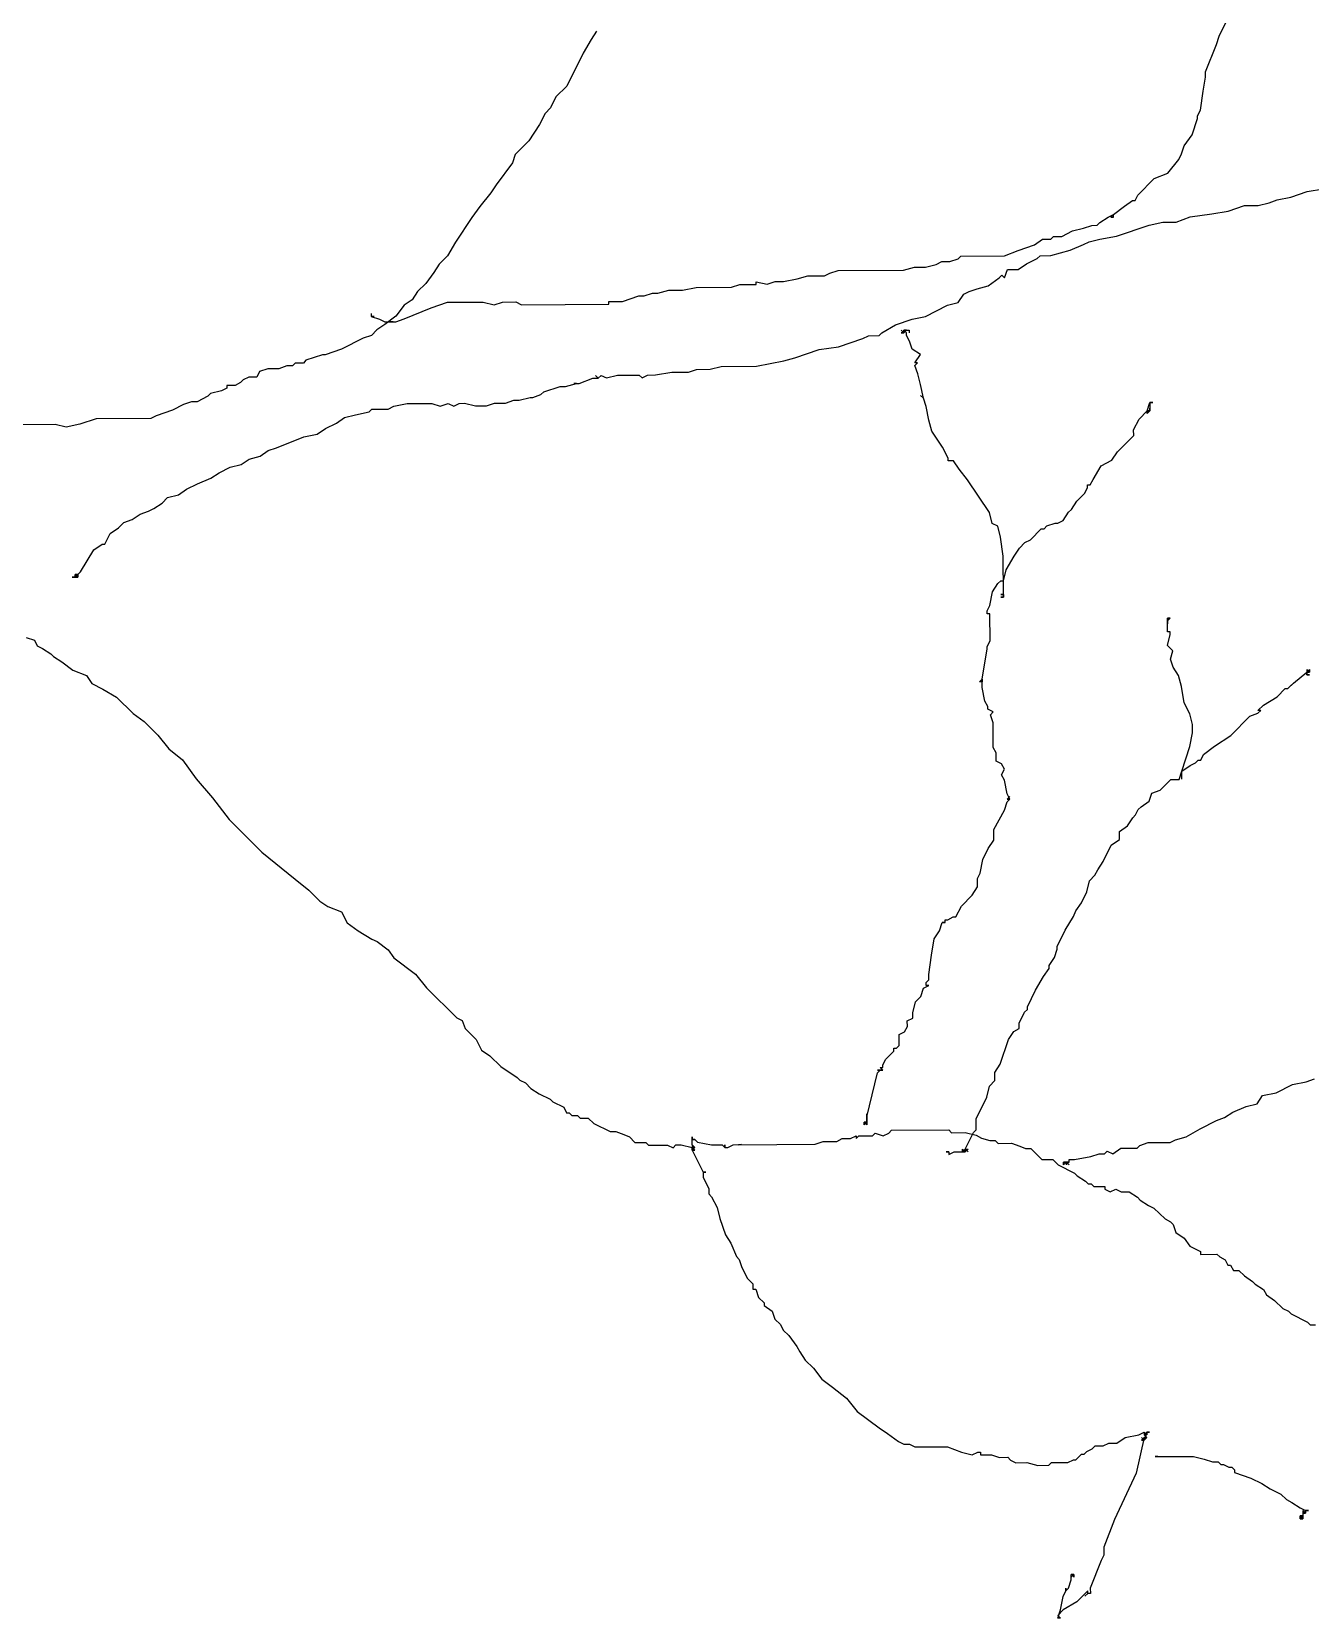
# Model space of a CAD drawing. Header units: millimetres. Extents: x -10794 to 121495, y 177957 to 264658.
# Drawn here: x 75778 to 76851, y 249237 to 250568 of the extents above; entities that cross this region are included whole.
import ezdxf

# ---------------------------------------------------------------- set-up
doc = ezdxf.new("R2010")
doc.units = ezdxf.units.MM

# ---------------------------------------------------------------- blocks, each defined once
blk = doc.blocks.new('A$C2D7C54A7')
for points in [[(3617.5, 3691.1), (3613, 3684.2), (3606.2, 3672.8), (3592.6, 3645.2), (3583.4, 3636), (3578.9, 3626.8), (3574.3, 3622.2), (3569.8, 3613), (3560.7, 3599.2), (3549.3, 3587.7), (3547.1, 3580.8), (3533.4, 3562.4), (3528.9, 3555.5), (3519.7, 3544), (3512.9, 3534.8), (3499.3, 3514.1), (3492.5, 3502.6), (3485.6, 3495.7), (3481.1, 3488.8), (3474.2, 3479.6), (3467.4, 3472.7), (3462.9, 3465.8), (3456, 3461.2), (3449.2, 3452), (3440, 3445.1), (3433.2, 3440.5), (3428.6, 3435.9), (3421.8, 3433.5), (3403.5, 3424.3), (3389.8, 3419.6), (3387.5, 3419.6), (3373.7, 3415), (3371.5, 3412.7), (3364.6, 3412.6), (3362.3, 3410.3), (3357.7, 3410.3), (3350.9, 3408), (3341.7, 3407.9), (3334.8, 3405.6), (3332.6, 3401), (3325.7, 3401), (3321.1, 3398.7), (3318.8, 3396.3), (3314.3, 3394), (3307.4, 3394), (3307.4, 3391.7), (3302.8, 3389.4), (3293.7, 3387.1), (3291.4, 3384.8), (3282.3, 3380.1), (3277.7, 3380.1), (3270.8, 3377.8), (3261.7, 3373.2), (3247.9, 3368.5), (3243.4, 3366.2), (3197.5, 3366), (3183.8, 3361.3), (3172.4, 3359), (3163.2, 3361.2), (3131.1, 3361)], [(3428.5, 3454.2), (3428.5, 3451.9), (3430.8, 3451.9), (3428.5, 3451.9), (3435.4, 3449.6), (3440, 3447.4), (3446.9, 3447.4), (3444.6, 3447.4), (3449.2, 3447.4), (3456.1, 3449.7), (3478.9, 3459), (3492.6, 3463.7), (3522.4, 3463.8), (3531.6, 3461.6), (3538.5, 3463.9), (3549.9, 3464), (3554.5, 3461.7), (3627.9, 3462.1), (3627.8, 3464.3), (3639.3, 3464.4), (3653, 3469.1), (3657.6, 3469.1), (3664.5, 3471.4), (3669.1, 3471.4), (3678.2, 3473.8), (3689.7, 3473.8), (3701.1, 3476.2), (3730.9, 3476.3), (3737.8, 3478.6), (3751.5, 3478.7), (3751.5, 3481), (3760.7, 3478.8), (3767.5, 3481.1), (3774.4, 3481.1), (3785.9, 3483.5), (3795, 3485.8), (3808.8, 3485.9), (3813.3, 3488.2), (3820.2, 3490.5), (3875.2, 3490.8), (3884.3, 3493.1), (3893.5, 3493.2), (3902.7, 3495.5), (3907.2, 3497.8), (3914.1, 3497.9), (3921, 3500.2), (3923.2, 3502.5), (3959.9, 3502.7), (3971.3, 3507.3), (3985.1, 3512), (3991.9, 3516.6), (3998.8, 3516.6), (4001.1, 3518.9), (4007.9, 3518.9), (4017.1, 3523.6), (4026.2, 3525.9), (4033.1, 3528.2), (4037.7, 3528.3), (4040, 3530.6), (4046.8, 3535.2), (4051.4, 3537.5), (4049.1, 3535.2), (4051.4, 3535.2), (4051.4, 3537.5), (4060.5, 3544.4), (4067.4, 3549), (4069.7, 3549), (4071.9, 3553.6), (4085.6, 3567.5), (4097, 3572.1), (4106.2, 3583.6), (4108.4, 3588.2), (4110.7, 3595.1), (4117.5, 3604.3), (4122, 3618), (4122, 3620.3), (4124.3, 3624.9), (4126.5, 3641), (4128.7, 3652.5), (4128.7, 3657), (4137.7, 3680), (4140, 3686.9), (4151.3, 3709.8)], [(3179.9, 3233), (3177.6, 3233), (3182.2, 3233), (3179.9, 3233), (3179.9, 3235.3), (3179.9, 3233), (3182.2, 3235.3), (3182.2, 3233), (3179.9, 3235.3), (3182.2, 3233), (3179.9, 3233), (3182.2, 3235.3), (3179.9, 3233), (3179.9, 3235.3), (3182.2, 3235.3), (3179.9, 3235.3), (3182.2, 3235.3), (3179.9, 3235.3), (3182.2, 3235.3), (3179.9, 3235.3), (3182.2, 3235.3), (3179.9, 3235.3), (3182.2, 3235.3), (3179.9, 3235.3), (3182.2, 3235.3), (3184.4, 3237.6), (3195.8, 3256), (3202.7, 3260.6), (3204.9, 3260.6), (3209.5, 3269.8), (3216.3, 3274.4), (3220.9, 3279), (3227.8, 3281.3), (3234.6, 3285.9), (3241.5, 3288.3), (3246, 3290.6), (3252.9, 3295.2), (3257.5, 3299.8), (3266.6, 3302.1), (3273.5, 3306.8), (3282.6, 3311.4), (3294, 3316), (3300.9, 3320.6), (3310, 3325.3), (3319.2, 3327.6), (3326, 3332.2), (3335.2, 3334.6), (3342, 3339.2), (3348.9, 3341.5), (3371.8, 3350.8), (3383.2, 3353.1), (3390.1, 3357.8), (3399.2, 3362.4), (3406.1, 3367), (3415.2, 3369.3), (3426.7, 3371.7), (3428.9, 3374), (3442.7, 3374.1), (3447.3, 3376.4), (3458.7, 3378.7), (3479.3, 3378.8), (3486.2, 3376.6), (3493.1, 3378.9), (3497.7, 3376.6), (3502.2, 3378.9), (3506.8, 3379), (3516, 3376.7), (3525.2, 3376.8), (3532, 3379.1), (3541.2, 3379.1), (3548.1, 3381.5), (3552.6, 3381.5), (3561.8, 3383.8), (3564.1, 3383.8), (3570.9, 3386.2), (3573.2, 3388.5), (3587, 3393.1), (3591.5, 3393.1), (3600.7, 3395.5), (3598.4, 3395.5), (3603, 3395.5), (3614.4, 3400.1), (3619, 3400.1), (3616.7, 3402.4), (3619, 3400.1), (3621.3, 3402.4), (3625.9, 3400.2), (3635, 3402.5), (3653.4, 3402.6), (3655.7, 3400.3), (3660.2, 3402.6), (3667.1, 3402.7), (3680.8, 3405), (3694.6, 3405.1), (3701.5, 3407.4), (3712.9, 3407.5), (3722.1, 3409.8), (3751.8, 3410), (3774.7, 3414.7), (3783.9, 3417), (3804.5, 3424), (3820.5, 3426.4), (3841.1, 3433.3), (3845.7, 3435.6), (3854.8, 3435.7), (3857.1, 3438), (3868.5, 3444.9), (3882.3, 3449.6), (3893.7, 3451.9), (3912, 3461.2), (3921.1, 3463.5), (3925.7, 3470.4), (3930.3, 3472.7), (3937.1, 3475.1), (3946.3, 3477.4), (3955.4, 3484.3), (3957.7, 3486.6), (3960, 3484.3), (3962.3, 3491.2), (3971.4, 3491.3), (3978.3, 3495.9), (3987.4, 3500.5), (3989.7, 3502.8), (3998.9, 3502.9), (4014.9, 3507.5), (4026.3, 3512.2), (4030.9, 3514.5), (4040, 3516.8), (4053.8, 3519.2), (4081.2, 3528.5), (4092.7, 3530.8), (4104.1, 3530.9), (4115.6, 3535.5), (4133.9, 3537.9), (4147.6, 3540.3), (4161.3, 3544.9), (4172.8, 3545), (4181.9, 3547.3), (4188.8, 3549.6), (4200.3, 3552), (4214, 3556.6), (4227.7, 3559)], [(3959, 3216.2), (3956.8, 3216.2), (3959, 3216.2), (3959, 3218.5), (3959, 3216.2), (3959, 3218.5), (3959, 3216.2), (3959, 3218.5), (3959, 3216.2), (3959, 3218.5), (3959, 3216.2), (3959, 3218.5), (3959, 3216.2), (3959, 3218.5), (3956.7, 3218.5), (3959, 3218.5), (3958.9, 3250.6), (3956.5, 3266.6), (3954.2, 3275.8), (3949.6, 3278.1), (3947.2, 3287.2), (3928.8, 3314.6), (3921.8, 3323.7), (3917.2, 3330.6), (3912.6, 3330.6), (3912.6, 3332.9), (3908, 3342), (3898.8, 3355.7), (3896.4, 3364.9), (3894.1, 3376.3), (3891.8, 3383.2), (3889.5, 3385.5), (3891.8, 3383.2), (3889.4, 3394.6), (3887.1, 3403.8), (3884.7, 3410.6), (3887, 3412.9), (3884.7, 3412.9), (3889.3, 3419.8), (3882.4, 3424.4), (3880.1, 3431.2), (3877.7, 3435.8), (3877.7, 3438.1), (3875.4, 3440.4), (3877.7, 3440.4), (3875.4, 3440.4), (3877.7, 3440.4), (3875.4, 3440.4), (3877.7, 3438.1), (3875.4, 3440.4), (3875.4, 3438.1), (3875.4, 3440.4), (3877.7, 3440.4), (3875.4, 3438.1), (3875.4, 3440.4), (3875.4, 3438.1), (3873.1, 3440.4), (3875.4, 3438.1), (3875.4, 3440.4), (3875.4, 3438.1), (3875.4, 3440.4), (3875.4, 3438.1), (3873.2, 3438.1)], [(3873.2, 3438.1), (3875.4, 3438.1), (3875.4, 3440.4), (3880, 3440.4), (3880, 3438.1)], [(3842.1, 2773.4), (3842.1, 2775.7), (3842.1, 2773.4), (3842.1, 2775.7), (3842.1, 2773.4), (3842.1, 2775.7), (3842.1, 2773.4), (3842.1, 2775.7), (3844.4, 2775.7), (3842.1, 2775.7), (3844.4, 2775.7), (3842.1, 2773.4), (3842.1, 2775.7), (3842.1, 2773.4), (3842.1, 2775.7), (3842.1, 2773.4), (3842.1, 2775.7), (3844.4, 2773.4), (3842.1, 2775.7), (3844.4, 2775.7), (3842.1, 2775.7), (3844.4, 2773.4), (3844.4, 2775.7), (3844.4, 2773.4), (3844.4, 2778), (3844.4, 2775.7), (3844.4, 2780.3), (3844.4, 2778), (3844.3, 2782.6), (3844.4, 2780.3), (3853.3, 2817), (3855.6, 2819.3), (3853.3, 2819.3), (3857.9, 2819.3), (3855.6, 2819.3), (3857.9, 2819.3), (3855.6, 2821.6), (3857.9, 2821.6), (3857.9, 2823.9), (3860.2, 2828.5), (3867, 2835.4), (3867, 2837.7), (3869.3, 2837.7), (3871.6, 2840), (3871.5, 2849.2), (3876.1, 2851.5), (3878.4, 2856.1), (3878.3, 2860.7), (3882.9, 2863), (3882.9, 2867.6), (3885.1, 2876.7), (3889.7, 2881.3), (3891.9, 2888.2), (3896.5, 2890.5), (3894.2, 2890.5), (3894.2, 2892.8), (3896.5, 2895.1), (3896.5, 2899.7), (3898.7, 2915.8), (3900.9, 2929.5), (3905.4, 2936.4), (3907.7, 2943.3), (3910, 2943.3), (3907.7, 2943.3), (3910, 2943.3), (3910, 2945.6), (3912.3, 2945.6), (3916.8, 2947.9), (3919.1, 2947.9), (3923.7, 2957.1), (3932.8, 2966.3), (3937.3, 2973.2), (3937.3, 2980.1), (3939.6, 2984.7), (3941.8, 2996.2), (3946.3, 3005.4), (3950.9, 3012.3), (3950.9, 3021.4), (3959.9, 3037.5), (3962.2, 3044.4), (3964.5, 3046.7), (3962.2, 3046.7), (3964.5, 3049), (3962.2, 3046.7), (3964.5, 3046.7), (3962.2, 3051.3), (3959.8, 3062.7), (3957.5, 3067.3), (3959.8, 3071.9), (3957.5, 3076.4), (3952.9, 3078.7), (3952.8, 3085.6), (3950.5, 3090.2), (3950.4, 3110.8), (3948.1, 3117.6), (3950.4, 3120), (3945.8, 3122.2), (3945.8, 3124.5), (3943.4, 3129.1), (3941.1, 3140.5), (3941.1, 3145.1), (3938.8, 3145.1), (3941.1, 3147.4), (3941.1, 3145.1), (3941.1, 3147.4), (3941.1, 3145.1), (3941.1, 3147.4), (3943.3, 3161.2), (3945.5, 3172.6), (3945.5, 3174.9), (3947.8, 3179.5), (3947.7, 3202.4), (3945.4, 3202.4), (3945.4, 3204.7), (3947.6, 3209.3), (3949.9, 3220.8), (3954.4, 3227.7), (3956.7, 3230), (3959, 3230), (3961.2, 3239.2), (3968, 3250.6), (3972.6, 3257.5), (3977.1, 3262.2), (3981.7, 3264.5), (3990.8, 3273.7), (3993.1, 3273.7), (3995.4, 3276), (4002.3, 3278.3), (4004.6, 3278.3), (4009.1, 3280.6), (4013.7, 3287.5), (4016, 3289.8), (4020.5, 3296.7), (4027.3, 3303.6), (4029.6, 3308.2), (4029.6, 3310.5), (4031.9, 3310.5), (4034.2, 3315.1), (4041, 3326.6), (4050.1, 3331.3), (4054.7, 3338.2), (4068.4, 3352), (4068.3, 3356.6), (4072.9, 3365.7), (4079.7, 3372.7), (4082, 3379.5), (4082, 3377.2), (4082, 3379.5), (4084.3, 3379.5), (4082, 3379.5), (4082, 3377.2), (4082, 3379.5), (4082, 3372.7), (4082, 3375), (4082, 3372.7), (4079.7, 3372.7), (4082, 3372.7), (4079.7, 3372.7), (4082, 3372.7), (4079.7, 3372.7), (4082, 3372.7), (4079.7, 3372.7), (4082, 3372.7), (4079.7, 3372.7), (4082, 3372.7), (4079.7, 3372.7), (4079.7, 3370.4), (4082, 3372.7), (4079.7, 3372.7), (4079.7, 3370.4), (4079.7, 3372.7), (4079.7, 3370.4), (4079.7, 3372.7), (4079.7, 3370.4)], [(4079.7, 3370.4), (4079.7, 3372.7), (4077.4, 3370.3)], [(4009.5, 2742.2), (4009.5, 2739.9), (4009.5, 2742.2), (4011.8, 2742.2), (4009.5, 2742.2), (4011.8, 2742.2), (4009.5, 2742.2), (4009.5, 2739.9), (4011.8, 2742.2), (4011.8, 2739.9), (4011.8, 2742.2), (4011.8, 2739.9), (4011.8, 2742.2), (4014.1, 2739.9), (4011.8, 2742.2), (4011.8, 2739.9), (4011.8, 2742.2), (4014.1, 2742.2), (4011.8, 2742.2), (4014.1, 2742.2), (4014.1, 2744.5), (4018.7, 2744.5), (4032.4, 2746.9), (4039.3, 2749.2), (4043.9, 2749.2), (4046.1, 2751.5), (4050.7, 2749.2), (4057.6, 2753.9), (4071.3, 2753.9), (4073.6, 2756.2), (4080.5, 2758.6), (4098.8, 2758.6), (4103.4, 2761), (4112.5, 2763.3), (4124, 2770.2), (4137.7, 2777.2), (4144.5, 2779.5), (4151.4, 2784.1), (4162.8, 2788.8), (4172, 2791.1), (4176.5, 2798), (4188, 2800.3), (4201.7, 2807.3), (4213.1, 2809.6), (4220, 2812)], [(3138.9, 3182.3), (3145.8, 3180.1), (3148.1, 3175.5), (3152.7, 3173.3), (3159.6, 3168.7), (3161.9, 3166.4), (3168.8, 3161.9), (3178, 3155), (3189.5, 3150.5), (3194.1, 3143.7), (3203.3, 3139.1), (3214.8, 3132.3), (3228.6, 3118.6), (3237.8, 3111.8), (3249.3, 3100.4), (3258.5, 3089), (3270, 3079.9), (3281.5, 3063.9), (3295.4, 3047.9), (3309.2, 3029.7), (3336.8, 3002.3), (3364.5, 2979.5), (3376, 2970.4), (3385.2, 2961.3), (3392.1, 2956.8), (3403.5, 2952.2), (3408.2, 2943.1), (3417.4, 2936.3), (3428.9, 2929.4), (3433.5, 2927.2), (3442.7, 2920.4), (3447.3, 2913.5), (3465.7, 2899.8), (3474.9, 2888.4), (3500.2, 2863.4), (3504.8, 2861.1), (3507.2, 2854.2), (3516.4, 2845.1), (3521, 2836), (3527.9, 2831.4), (3537.1, 2822.3), (3550.9, 2813.2), (3553.2, 2810.9), (3557.8, 2808.6), (3562.4, 2804.1), (3569.3, 2799.5), (3578.5, 2795), (3580.8, 2792.7), (3590, 2788.2), (3592.3, 2783.6), (3594.6, 2783.6), (3596.9, 2781.3), (3601.5, 2781.4), (3603.8, 2779.1), (3610.6, 2779.1), (3615.2, 2774.6), (3629, 2767.8), (3633.6, 2767.8), (3640.5, 2765.5), (3645.1, 2763.3), (3649.7, 2758.7), (3658.9, 2758.7), (3661.2, 2756.5), (3677.2, 2756.5), (3681.8, 2754.3), (3684.1, 2756.6), (3688.7, 2756.6), (3697.8, 2754.4), (3700.1, 2754.4), (3697.8, 2756.6), (3697.8, 2754.4), (3700.1, 2754.4), (3697.8, 2754.4), (3700.1, 2754.4), (3697.8, 2754.4), (3700.1, 2754.4), (3697.8, 2754.4), (3700.1, 2754.4), (3697.8, 2754.4), (3700.1, 2754.4), (3697.8, 2754.4), (3700.1, 2752.1), (3697.8, 2754.4), (3700.1, 2754.4), (3697.8, 2754.4), (3700.1, 2754.4), (3697.8, 2754.4), (3697.8, 2752.1), (3697.8, 2754.4), (3700.1, 2754.4), (3697.8, 2754.4), (3697.8, 2752.1), (3700.1, 2752.1), (3697.8, 2752.1), (3697.8, 2754.4), (3697.8, 2752.1), (3697.8, 2754.4), (3697.8, 2752.1), (3697.8, 2754.4), (3700.1, 2754.4), (3697.8, 2754.4), (3700.1, 2752.1), (3697.8, 2754.4), (3697.8, 2752.1), (3697.8, 2754.4), (3697.8, 2752.1), (3697.8, 2754.4), (3700.1, 2752.1), (3697.8, 2754.4), (3700.1, 2754.4), (3697.8, 2754.4), (3697.8, 2752.1), (3697.8, 2754.4), (3700.1, 2754.4), (3697.8, 2754.4), (3697.8, 2752.1), (3697.8, 2754.4), (3700.1, 2754.4), (3697.8, 2754.4), (3700.1, 2754.4), (3697.8, 2754.4), (3697.8, 2752.1), (3697.8, 2754.4), (3700.1, 2752.1), (3697.8, 2754.4), (3697.8, 2752.1), (3697.8, 2754.4), (3700.1, 2754.4), (3697.8, 2754.4), (3700.1, 2754.4), (3697.8, 2752.1), (3700.1, 2752.1), (3697.8, 2752.1), (3707.1, 2733.8), (3709.4, 2733.8), (3707.1, 2733.8), (3707.1, 2729.2), (3711.8, 2720.1), (3711.8, 2715.5), (3714.1, 2713.2), (3718.7, 2704), (3721, 2694.9), (3725.7, 2681.2), (3730.3, 2674.3), (3735, 2662.9), (3737.3, 2660.6), (3739.6, 2653.7), (3744.2, 2644.6), (3748.8, 2640), (3748.8, 2635.5), (3751.1, 2635.5), (3753.5, 2628.6), (3758.1, 2624), (3758.1, 2621.8), (3765, 2617.2), (3767.3, 2610.3), (3771.9, 2605.8), (3774.2, 2601.2), (3778.8, 2596.7), (3785.7, 2587.5), (3788.1, 2582.9), (3792.7, 2576.1), (3799.6, 2569.3), (3806.5, 2560.1), (3815.7, 2553.3), (3827.2, 2544.2), (3836.4, 2532.8), (3854.8, 2519.1), (3861.7, 2514.6), (3870.9, 2507.7), (3875.5, 2505.5), (3880.1, 2505.5), (3884.7, 2503.2), (3912.2, 2503.4), (3923.7, 2498.8), (3932.8, 2496.6), (3937.4, 2498.9), (3939.7, 2498.9), (3939.7, 2496.6), (3948.9, 2496.7), (3955.8, 2494.4), (3962.6, 2494.5), (3965, 2492.2), (3969.5, 2489.9), (3978.7, 2490), (3987.9, 2487.7), (3997.1, 2487.8), (3999.3, 2490.1), (4013.1, 2490.1), (4017.7, 2492.4), (4019.9, 2492.4), (4024.5, 2497.1), (4026.8, 2497.1), (4029.1, 2499.4), (4033.6, 2501.7), (4035.9, 2504), (4042.8, 2504), (4047.4, 2506.3), (4054.2, 2506.4), (4061.1, 2511), (4072.5, 2513.3), (4077.1, 2515.6), (4077.1, 2513.4), (4079.4, 2515.7), (4081.7, 2515.7), (4079.4, 2515.7), (4081.7, 2515.7), (4079.4, 2515.7), (4081.7, 2515.7), (4079.4, 2515.7), (4081.7, 2515.7), (4079.4, 2515.7), (4079.4, 2513.4), (4079.4, 2515.7), (4079.4, 2513.4), (4079.4, 2515.7), (4079.4, 2513.4), (4077.1, 2515.6), (4077.1, 2513.4), (4079.4, 2513.4), (4077.1, 2513.4), (4079.4, 2511.1), (4077.1, 2511.1), (4077.1, 2508.8), (4077.1, 2511.1), (4077.1, 2508.8), (4077.1, 2511.1), (4077.1, 2508.8), (4077.1, 2511.1), (4074.9, 2508.8), (4077.1, 2511.1), (4077.1, 2508.8), (4077.1, 2511.1), (4077.1, 2508.8), (4077.1, 2511.1), (4077.1, 2508.8), (4077.1, 2511.1), (4077.1, 2508.8), (4077.1, 2511.1), (4077.1, 2508.8), (4077.1, 2511.1), (4077.1, 2508.8), (4077.1, 2511.1), (4077.1, 2508.8), (4077.1, 2511.1), (4077.1, 2508.8), (4077.1, 2511.1), (4077.1, 2508.8), (4077.1, 2511.1), (4077.1, 2508.8), (4077.1, 2511.1), (4079.4, 2511.1), (4077.1, 2508.8), (4077.1, 2511.1), (4077.1, 2508.8), (4077.1, 2511.1), (4077.1, 2508.8), (4077.1, 2511.1), (4077.1, 2508.8), (4077.1, 2511.1), (4077.1, 2508.8), (4077.1, 2511.1), (4077.1, 2508.8), (4077.1, 2511.1), (4077.1, 2508.8), (4074.9, 2508.8), (4077.1, 2511.1), (4077.1, 2508.8), (4074.9, 2508.8), (4077.1, 2511.1), (4077.1, 2508.8), (4077.1, 2511.1), (4077.1, 2508.8), (4074.8, 2511.1), (4077.1, 2508.8), (4077.1, 2511.1), (4077.1, 2508.8), (4077.1, 2511.1), (4077.1, 2508.8), (4077.1, 2511.1), (4077.1, 2508.8), (4077.1, 2511.1), (4077.1, 2508.8), (4074.9, 2508.8), (4077.1, 2508.8), (4077.1, 2511.1)], [(4096.6, 3198.6), (4096.6, 3194)], [(4108.7, 3063.5), (4108.7, 3070.3), (4115.5, 3091), (4117.7, 3102.5), (4117.7, 3109.3), (4115.3, 3118.5), (4110.7, 3127.6), (4108.4, 3141.4), (4106, 3150.5), (4101.4, 3157.4), (4099.1, 3164.2), (4101.3, 3171.1), (4096.7, 3175.7), (4099, 3184.9), (4099, 3187.1), (4096.7, 3187.1), (4096.6, 3198.6), (4098.9, 3198.6), (4096.6, 3198.6), (4098.9, 3198.6), (4096.6, 3198.6), (4098.9, 3198.6), (4096.6, 3198.6), (4098.9, 3198.6), (4096.6, 3198.6), (4098.9, 3198.6), (4096.6, 3198.6), (4098.9, 3198.6), (4096.6, 3198.6), (4098.9, 3198.6), (4096.6, 3196.3), (4096.6, 3198.6), (4098.9, 3198.6), (4096.6, 3196.3), (4096.6, 3198.6), (4096.6, 3196.3), (4096.6, 3198.6), (4096.6, 3196.3), (4096.6, 3198.6), (4096.6, 3196.3), (4096.6, 3198.6)], [(3913.2, 2750.8), (3911, 2750.8), (3913.2, 2750.8), (3913.3, 2748.6), (3917.8, 2750.9), (3924.7, 2750.9), (3924.7, 2753.2), (3927, 2750.9), (3924.7, 2750.9), (3927, 2750.9), (3927, 2753.2), (3927, 2750.9), (3927, 2753.2), (3927, 2750.9), (3924.7, 2750.9), (3927, 2753.2), (3927, 2750.9), (3927, 2753.2), (3927, 2750.9), (3927, 2753.2), (3929.3, 2750.9), (3927, 2753.2), (3929.3, 2753.2), (3927, 2750.9), (3927, 2753.2), (3927, 2750.9), (3927, 2753.2), (3933.8, 2767), (3936.1, 2769.3), (3936, 2778.5), (3945.1, 2796.8), (3947.3, 2806), (3951.9, 2810.6), (3951.9, 2817.5), (3956.4, 2824.4), (3963.2, 2845), (3967.7, 2851.9), (3972.3, 2854.3), (3972.3, 2858.8), (3976.8, 2868), (3979.1, 2870.3), (3979.1, 2872.6), (3985.9, 2886.4), (3992.7, 2897.9), (3997.3, 2904.8), (3997.3, 2907.1), (4001.8, 2914), (4004.1, 2920.9), (4004, 2923.2), (4010.8, 2936.9), (4017.7, 2948.4), (4019.9, 2953), (4024.5, 2959.9), (4029, 2969.1), (4031.3, 2978.3), (4035.8, 2982.9), (4038.1, 2987.5), (4042.6, 2994.4), (4049.4, 3008.2), (4056.3, 3012.8), (4056.3, 3019.7), (4063.1, 3024.3), (4067.7, 3031.2), (4069.9, 3033.5), (4072.2, 3038.1), (4074.5, 3040.4), (4081.3, 3045), (4083.6, 3051.9), (4090.5, 3054.2), (4099.6, 3063.4), (4106.5, 3063.4), (4108.7, 3070.3), (4115.6, 3074.9), (4120.1, 3077.3), (4122.4, 3079.6), (4124.7, 3079.6), (4127, 3084.2), (4136.1, 3091.1), (4149.8, 3100.3), (4165.8, 3116.4), (4172.6, 3118.8), (4174.9, 3121.1), (4172.6, 3121.1), (4177.2, 3125.7), (4188.6, 3132.6), (4195.4, 3139.5), (4197.7, 3139.5), (4202.3, 3144.1), (4200, 3141.8), (4202.3, 3144.1), (4213.7, 3153.3), (4216, 3155.6), (4216, 3153.4), (4216, 3155.6), (4213.7, 3153.3), (4216, 3153.4), (4216, 3155.6), (4216, 3153.4), (4213.7, 3153.3), (4216, 3153.4), (4213.7, 3153.3), (4216, 3155.6), (4216, 3153.4), (4213.7, 3153.3), (4216, 3155.6), (4213.7, 3153.3), (4216, 3153.4), (4216, 3155.6), (4216, 3153.4), (4213.7, 3155.6), (4213.7, 3153.3), (4216, 3153.4), (4213.7, 3153.3), (4216, 3153.4), (4213.7, 3153.3), (4216, 3153.4), (4213.7, 3155.6), (4213.7, 3151.1), (4213.7, 3153.3)], [(4213.7, 3153.3), (4213.7, 3151.1), (4216, 3151.1), (4213.7, 3151.1)], [(3697.8, 2756.6), (3697.8, 2763.5), (3697.8, 2761.2), (3697.8, 2763.5), (3697.8, 2761.2), (3700.1, 2761.2), (3697.8, 2761.2), (3700.1, 2761.2), (3697.8, 2761.2), (3700.1, 2761.2), (3697.8, 2761.2), (3700.1, 2761.2), (3702.4, 2759), (3713.9, 2756.7), (3723, 2756.8), (3725.3, 2754.5), (3725.3, 2756.8), (3725.3, 2754.5), (3725.3, 2756.8), (3725.3, 2754.5), (3727.6, 2754.5), (3732.2, 2756.8), (3739.1, 2756.9), (3736.8, 2756.8), (3800.9, 2757.2), (3807.8, 2759.5), (3819.3, 2759.5), (3823.8, 2761.9), (3830.7, 2761.9), (3835.3, 2764.2), (3835.3, 2761.9), (3837.6, 2764.2), (3849, 2764.3), (3851.3, 2766.6), (3858.2, 2764.3), (3862.8, 2766.6), (3865, 2768.9), (3913.2, 2769.2), (3915.5, 2766.9), (3926.9, 2767), (3936.1, 2764.7), (3940.7, 2762.4), (3947.6, 2760.2), (3952.2, 2760.2), (3954.5, 2757.9), (3965.9, 2758), (3972.8, 2755.7), (3977.4, 2753.5), (3982, 2753.5), (3991.2, 2744.4), (4000.4, 2744.4), (4005, 2739.8), (4018.7, 2733), (4021, 2730.8), (4027.9, 2726.2), (4030.2, 2723.9), (4032.5, 2723.9), (4034.8, 2721.7), (4044, 2721.7), (4044, 2719.4), (4048.6, 2717.2), (4053.2, 2719.5), (4057.8, 2717.2), (4064.6, 2717.2), (4071.5, 2712.7), (4073.8, 2710.4), (4080.7, 2705.9), (4085.3, 2703.6), (4094.6, 2694.5), (4099.1, 2692.2), (4101.4, 2689.9), (4103.8, 2683.1), (4110.7, 2678.5), (4115.3, 2671.7), (4124.5, 2667.1), (4124.5, 2664.8), (4138.2, 2664.9), (4140.5, 2662.6), (4145.1, 2660.3), (4147.4, 2655.8), (4149.7, 2655.8), (4152.1, 2651.2), (4156.6, 2651.2), (4161.2, 2646.7), (4168.1, 2642.1), (4170.4, 2639.9), (4177.3, 2635.3), (4179.7, 2630.7), (4186.5, 2626.2), (4193.5, 2619.3), (4198.1, 2617.1), (4200.4, 2614.8), (4214.1, 2608), (4216.4, 2605.7), (4221, 2605.7)], [(4077.1, 2511.1), (4074.9, 2508.8), (4077.1, 2508.8), (4077.1, 2511.1), (4077.1, 2508.8), (4074.9, 2508.8), (4077.1, 2508.8), (4074.8, 2511.1), (4077.1, 2508.8), (4074.9, 2508.8), (4077.1, 2508.8), (4074.9, 2508.8), (4077.1, 2511.1), (4077.1, 2508.8), (4077.1, 2511.1), (4077.1, 2508.8), (4077.1, 2511.1), (4070.4, 2481.2), (4052.3, 2442.2), (4043.2, 2419.2), (4043.3, 2412.4), (4041, 2407.8), (4031.9, 2384.8), (4032, 2380.2), (4029.7, 2380.2), (4027.4, 2377.9), (4029.7, 2380.2), (4029.7, 2382.5), (4020.5, 2373.3), (4009.1, 2366.4), (4004.6, 2361.8), (4006.9, 2359.5), (4004.6, 2359.5), (4006.8, 2366.4), (4009.1, 2377.8), (4011.3, 2382.4), (4011.3, 2384.7), (4011.3, 2382.4), (4011.3, 2384.7), (4011.3, 2382.4), (4013.6, 2384.7), (4015.9, 2391.6), (4015.8, 2396.2), (4018.1, 2396.2), (4018.1, 2393.9), (4018.1, 2396.2), (4015.9, 2393.9), (4015.8, 2396.2), (4018.1, 2396.2), (4015.8, 2396.2), (4018.1, 2396.2), (4015.8, 2396.2), (4018.1, 2396.2), (4015.8, 2396.2), (4018.1, 2396.2), (4015.8, 2396.2), (4018.1, 2396.2), (4015.8, 2396.2), (4018.1, 2396.2), (4015.9, 2393.9), (4018.1, 2396.2), (4015.9, 2393.9), (4015.8, 2396.2), (4018.1, 2396.2), (4015.9, 2393.9), (4015.8, 2396.2), (4018.1, 2396.2), (4018.1, 2393.9), (4018.1, 2396.2), (4015.8, 2396.2), (4018.1, 2396.2), (4015.8, 2396.2), (4018.1, 2396.2), (4015.8, 2396.2), (4018.1, 2396.2), (4015.8, 2396.2), (4018.1, 2396.2), (4015.9, 2393.9), (4015.8, 2396.2)], [(4088.7, 2495.1), (4086.4, 2495.1), (4088.7, 2495.1), (4086.4, 2495.1), (4088.7, 2495.1), (4086.4, 2495.1), (4118.5, 2495.2), (4127.6, 2493), (4134.5, 2490.7), (4139.1, 2490.8), (4141.4, 2488.5), (4143.7, 2488.5), (4148.3, 2486.2), (4150.6, 2486.2), (4152.9, 2483.9), (4152.9, 2481.7), (4166.7, 2477.1), (4175.9, 2472.6), (4182.8, 2468.1), (4191.9, 2463.5), (4196.6, 2459), (4201.1, 2456.7), (4208, 2452.1), (4212.6, 2449.9), (4214.9, 2449.9), (4212.6, 2449.9), (4214.9, 2449.9), (4212.6, 2449.9), (4212.6, 2447.6), (4212.6, 2449.9), (4212.6, 2447.6), (4210.3, 2449.9), (4210.4, 2447.6), (4212.6, 2447.6), (4210.4, 2447.6), (4212.6, 2447.6), (4210.4, 2447.6), (4210.4, 2443), (4210.4, 2445.3), (4208.1, 2445.3), (4210.4, 2443), (4208.1, 2443), (4210.4, 2443), (4210.4, 2445.3), (4210.4, 2443), (4210.4, 2445.3), (4208.1, 2443), (4210.4, 2443), (4210.4, 2445.3), (4210.4, 2443), (4210.4, 2445.3), (4208.1, 2443)], [(4208.1, 2443), (4210.4, 2443), (4210.4, 2445.3), (4208.1, 2443), (4210.4, 2443), (4208.1, 2443), (4210.4, 2443), (4208.1, 2443), (4210.4, 2443), (4208.1, 2443), (4210.4, 2443), (4208.1, 2443), (4210.4, 2443), (4208.1, 2443), (4210.4, 2445.3), (4208.1, 2443), (4208.1, 2445.3), (4208.1, 2443), (4210.4, 2443), (4208.1, 2443)]]:
    blk.add_lwpolyline(points)

msp = doc.modelspace()

# ---------------------------------------------------------------- block references
msp.add_blockref('A$C2D7C54A7', (72634.7, 246877.4))

doc.saveas('drawing.dxf')
